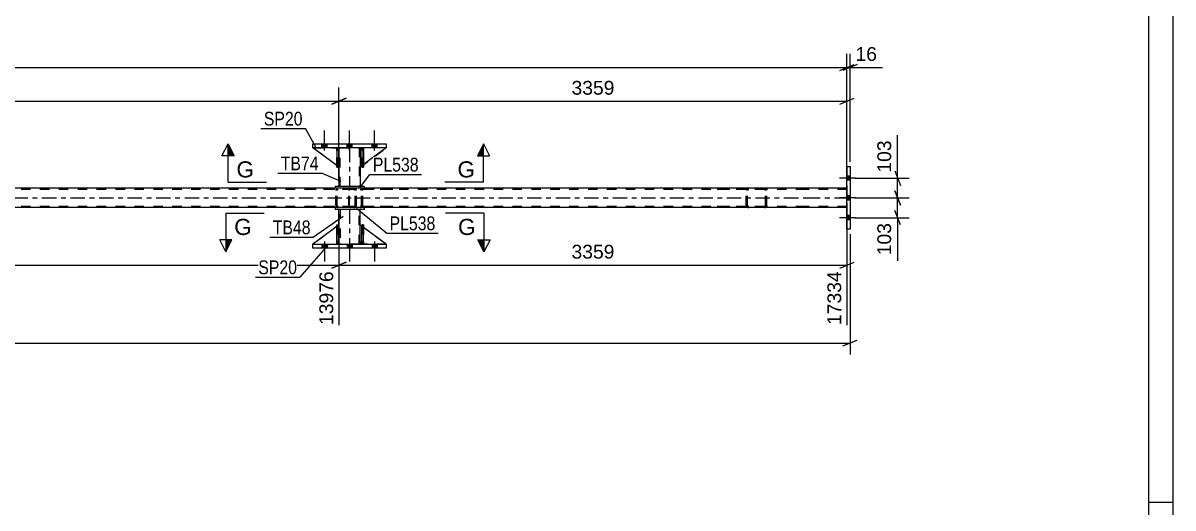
# Model space of a CAD drawing. Header units: millimetres. Extents: x -57 to 784, y -419 to 175.
# Drawn here: x 545.8 to 784.3, y -271.4 to -170.9 of the extents above; entities that cross this region are included whole.
import ezdxf

# ---------------------------------------------------------------- set-up
doc = ezdxf.new("R2010")
doc.units = ezdxf.units.MM
doc.linetypes.add('DXK_LINE_DOT2', pattern=[3.9198, 1.9599, -1.9599])
doc.linetypes.add('DXK_LINE_DOT3', pattern=[5.9187, 2.979, -0.9799, 0.9799, -0.9799])
doc.styles.add('Arial', font='ARIAL.TTF', dxfattribs={"height": 0.2})
doc.styles.add('Arial Narrow', font='ARIALN.TTF', dxfattribs={"height": 0.2})

# ---------------------------------------------------------------- blocks, each defined once
blk = doc.blocks.new('Unknown-122571493-1113')
at = {"color": 5, "linetype": 'Continuous'}
for p, q in [((784.26, -419.32), (784.26, 174.68)), ((779.26, -414.32), (779.26, 169.68)), ((784.26, -270.32), (779.26, -270.32))]:
    blk.add_line(p, q, dxfattribs=at)
blk = doc.blocks.new('Bolt-122571493-4442 - 4373')
at = {"linetype": 'Continuous'}
for points in [[(716.64, -202.65), (716.64, -203.53), (717.28, -203.53), (717.28, -202.65)], [(716.64, -202.65), (716.64, -203.53), (717.28, -203.53), (717.28, -202.65)], [(716.64, -202.65), (716.64, -203.53), (717.28, -203.53), (717.28, -202.65)], [(716.64, -206.75), (716.64, -207.63), (717.28, -207.63), (717.28, -206.75)], [(716.64, -206.75), (716.64, -207.63), (717.28, -207.63), (717.28, -206.75)], [(716.64, -210.85), (716.64, -211.73), (717.28, -211.73), (717.28, -210.85)], [(716.64, -210.85), (716.64, -211.73), (717.28, -211.73), (717.28, -210.85)], [(716.64, -210.85), (716.64, -211.73), (717.28, -211.73), (717.28, -210.85)]]:
    blk.add_hatch(color=1, dxfattribs=at).paths.add_polyline_path(points)
at = {"color": 1, "linetype": 'Continuous'}
for p, q in [((717.28, -202.65), (716.64, -202.65)), ((717.28, -202.65), (716.64, -202.65)), ((717.28, -202.65), (716.64, -202.65)), ((718.44, -203.09), (715.12, -203.09)), ((718.44, -203.09), (715.12, -203.09)), ((718.44, -203.09), (715.12, -203.09)), ((717.28, -203.53), (716.64, -203.53)), ((717.28, -203.53), (716.64, -203.53)), ((717.28, -203.53), (716.64, -203.53)), ((718.44, -207.19), (715.12, -207.19)), ((718.44, -207.19), (715.12, -207.19)), ((717.28, -206.75), (716.64, -206.75)), ((717.28, -206.75), (716.64, -206.75)), ((717.28, -207.63), (716.64, -207.63)), ((717.28, -207.63), (716.64, -207.63)), ((718.44, -211.29), (715.12, -211.29)), ((718.44, -211.29), (715.12, -211.29)), ((718.44, -211.29), (715.12, -211.29)), ((717.28, -210.85), (716.64, -210.85)), ((717.28, -210.85), (716.64, -210.85)), ((717.28, -210.85), (716.64, -210.85)), ((717.28, -211.73), (716.64, -211.73)), ((717.28, -211.73), (716.64, -211.73)), ((717.28, -211.73), (716.64, -211.73))]:
    blk.add_line(p, q, dxfattribs=at)
blk = doc.blocks.new('Bolt-122571493-4390 - 4373')
at = {"linetype": 'Continuous'}
for points in [[(607.76, -217.59), (608.8, -217.59), (608.8, -216.79), (607.76, -216.79)], [(607.76, -217.59), (608.8, -217.59), (608.8, -216.79), (607.76, -216.79)], [(607.76, -217.59), (608.8, -217.59), (608.8, -216.79), (607.76, -216.79)], [(612.96, -217.59), (614, -217.59), (614, -216.79), (612.96, -216.79)], [(612.96, -217.59), (614, -217.59), (614, -216.79), (612.96, -216.79)], [(618.16, -217.59), (619.2, -217.59), (619.2, -216.79), (618.16, -216.79)], [(618.16, -217.59), (619.2, -217.59), (619.2, -216.79), (618.16, -216.79)], [(618.16, -217.59), (619.2, -217.59), (619.2, -216.79), (618.16, -216.79)]]:
    blk.add_hatch(color=1, dxfattribs=at).paths.add_polyline_path(points)
at = {"color": 1, "linetype": 'Continuous'}
for p, q in [((607.76, -216.79), (607.76, -217.59)), ((607.76, -216.79), (607.76, -217.59)), ((607.76, -216.79), (607.76, -217.59)), ((608.28, -216.19), (608.28, -220.39)), ((608.28, -216.19), (608.28, -220.39)), ((608.28, -216.19), (608.28, -220.39)), ((608.8, -216.79), (608.8, -217.59)), ((608.8, -216.79), (608.8, -217.59)), ((608.8, -216.79), (608.8, -217.59)), ((612.96, -216.79), (612.96, -217.59)), ((612.96, -216.79), (612.96, -217.59)), ((613.48, -216.19), (613.48, -220.39)), ((613.48, -216.19), (613.48, -220.39)), ((614, -216.79), (614, -217.59)), ((614, -216.79), (614, -217.59)), ((618.16, -216.79), (618.16, -217.59)), ((618.16, -216.79), (618.16, -217.59)), ((618.16, -216.79), (618.16, -217.59)), ((618.68, -216.19), (618.68, -220.39)), ((618.68, -216.19), (618.68, -220.39)), ((618.68, -216.19), (618.68, -220.39)), ((619.2, -216.79), (619.2, -217.59)), ((619.2, -216.79), (619.2, -217.59)), ((619.2, -216.79), (619.2, -217.59))]:
    blk.add_line(p, q, dxfattribs=at)
blk = doc.blocks.new('Bolt-122571493-4419 - 4373')
at = {"linetype": 'Continuous'}
for points in [[(608.8, -195.99), (607.76, -195.99), (607.76, -196.79), (608.8, -196.79)], [(608.8, -195.99), (607.76, -195.99), (607.76, -196.79), (608.8, -196.79)], [(608.8, -195.99), (607.76, -195.99), (607.76, -196.79), (608.8, -196.79)], [(614, -195.99), (612.96, -195.99), (612.96, -196.79), (614, -196.79)], [(614, -195.99), (612.96, -195.99), (612.96, -196.79), (614, -196.79)], [(619.2, -195.99), (618.16, -195.99), (618.16, -196.79), (619.2, -196.79)], [(619.2, -195.99), (618.16, -195.99), (618.16, -196.79), (619.2, -196.79)], [(619.2, -195.99), (618.16, -195.99), (618.16, -196.79), (619.2, -196.79)]]:
    blk.add_hatch(color=1, dxfattribs=at).paths.add_polyline_path(points)
at = {"color": 1, "linetype": 'Continuous'}
for p, q in [((608.28, -197.39), (608.28, -193.19)), ((608.28, -197.39), (608.28, -193.19)), ((608.28, -197.39), (608.28, -193.19)), ((613.48, -197.39), (613.48, -193.19)), ((613.48, -197.39), (613.48, -193.19)), ((618.68, -197.39), (618.68, -193.19)), ((618.68, -197.39), (618.68, -193.19)), ((618.68, -197.39), (618.68, -193.19)), ((607.76, -196.79), (607.76, -195.99)), ((607.76, -196.79), (607.76, -195.99)), ((607.76, -196.79), (607.76, -195.99)), ((608.8, -196.79), (608.8, -195.99)), ((608.8, -196.79), (608.8, -195.99)), ((608.8, -196.79), (608.8, -195.99)), ((612.96, -196.79), (612.96, -195.99)), ((612.96, -196.79), (612.96, -195.99)), ((614, -196.79), (614, -195.99)), ((614, -196.79), (614, -195.99)), ((618.16, -196.79), (618.16, -195.99)), ((618.16, -196.79), (618.16, -195.99)), ((618.16, -196.79), (618.16, -195.99)), ((619.2, -196.79), (619.2, -195.99)), ((619.2, -196.79), (619.2, -195.99)), ((619.2, -196.79), (619.2, -195.99))]:
    blk.add_line(p, q, dxfattribs=at)
blk = doc.blocks.new('Part-122571493-4460 - 4373')
at = {"color": 2, "linetype": 'Continuous'}
for p, q in [((616.49, -204.79), (610.49, -204.79)), ((610.49, -204.79), (610.49, -205.19)), ((616.49, -204.79), (616.49, -205.19)), ((616.49, -205.19), (610.49, -205.19))]:
    blk.add_line(p, q, dxfattribs=at)
blk = doc.blocks.new('Part-122571493-4465 - 4373')
at = {"color": 7, "linetype": 'DXK_LINE_DOT2'}
for p, q in [((708.02, -205.43), (52.32, -205.43)), ((616.49, -205.19), (610.49, -205.19)), ((716.64, -205.43), (708.12, -205.43)), ((716.64, -205.19), (716.64, -209.19)), ((708.02, -208.95), (52.32, -208.95)), ((616.49, -209.19), (610.49, -209.19)), ((716.64, -208.95), (708.12, -208.95))]:
    blk.add_line(p, q, dxfattribs=at)
at = {"color": 7, "linetype": 'DXK_LINE_DOT3'}
for p, q in [((52.52, -207.19), (708.02, -207.19)), ((708.12, -207.19), (716.64, -207.19))]:
    blk.add_line(p, q, dxfattribs=at)
at = {"color": 2, "linetype": 'Continuous'}
for p, q in [((610.49, -205.19), (446.22, -205.19)), ((708.02, -205.19), (616.49, -205.19)), ((716.64, -205.19), (708.12, -205.19)), ((610.49, -209.19), (446.22, -209.19)), ((708.02, -209.19), (616.49, -209.19)), ((716.64, -209.19), (708.12, -209.19))]:
    blk.add_line(p, q, dxfattribs=at)
blk = doc.blocks.new('Part-122571493-4472 - 4373')
at = {"color": 2, "linetype": 'Continuous'}
for p, q in [((610.84, -200.46), (605.89, -196.79)), ((610.84, -196.94), (610.68, -196.79)), ((611.28, -197.39), (611.16, -197.26)), ((611.28, -197.39), (611.28, -197.39)), ((611.28, -200.79), (611.28, -197.39)), ((611.16, -200.69), (611.28, -200.79)), ((611.28, -200.79), (611.28, -200.79))]:
    blk.add_line(p, q, dxfattribs=at)
at = {"color": 7, "linetype": 'DXK_LINE_DOT2'}
for p, q in [((610.68, -196.79), (605.89, -196.79)), ((605.89, -196.79), (605.89, -196.79)), ((610.68, -196.79), (611.28, -197.39)), ((611.16, -197.26), (610.84, -196.94)), ((611.28, -197.39), (611.28, -200.79)), ((611.16, -200.69), (610.84, -200.46))]:
    blk.add_line(p, q, dxfattribs=at)
blk = doc.blocks.new('Part-122571493-4473 - 4373')
at = {"color": 7, "linetype": 'DXK_LINE_DOT2'}
for p, q in [((610.84, -197.39), (610.84, -196.79)), ((610.84, -196.79), (610.84, -196.79)), ((610.84, -196.79), (610.84, -200.79)), ((610.84, -196.79), (611.16, -196.79)), ((610.84, -200.79), (610.84, -197.39)), ((610.84, -197.39), (611.16, -197.39)), ((611.16, -196.79), (611.16, -197.39)), ((611.16, -200.79), (611.16, -196.79)), ((611.16, -197.39), (611.16, -200.79)), ((610.84, -200.79), (611.16, -200.79))]:
    blk.add_line(p, q, dxfattribs=at)
blk = doc.blocks.new('Part-122571493-4474 - 4373')
at = {"color": 7, "linetype": 'DXK_LINE_DOT2'}
for p, q in [((616.04, -197.39), (616.04, -196.79)), ((616.04, -196.79), (616.04, -196.79)), ((616.04, -196.79), (616.04, -200.79)), ((616.04, -196.79), (616.36, -196.79)), ((616.04, -200.79), (616.04, -197.39)), ((616.04, -197.39), (616.36, -197.39)), ((616.36, -196.79), (616.36, -197.39)), ((616.36, -200.79), (616.36, -196.79)), ((616.36, -197.39), (616.36, -200.79)), ((616.04, -200.79), (616.36, -200.79))]:
    blk.add_line(p, q, dxfattribs=at)
blk = doc.blocks.new('Part-122571493-4475 - 4373')
at = {"color": 2, "linetype": 'Continuous'}
for p, q in [((611.16, -196.79), (610.84, -196.79)), ((610.84, -196.79), (610.84, -200.79)), ((611.16, -196.79), (611.16, -196.79)), ((611.16, -196.79), (611.16, -200.79)), ((611.16, -200.79), (610.84, -200.79))]:
    blk.add_line(p, q, dxfattribs=at)
at = {"color": 7, "linetype": 'DXK_LINE_DOT2'}
for p, q in [((610.84, -196.79), (610.84, -197.39)), ((610.84, -196.79), (610.84, -196.79)), ((611.16, -197.39), (610.84, -197.39)), ((610.84, -197.39), (610.84, -200.79)), ((611.16, -197.39), (611.16, -196.79)), ((611.16, -196.79), (611.16, -196.79)), ((611.16, -200.79), (611.16, -197.39))]:
    blk.add_line(p, q, dxfattribs=at)
blk = doc.blocks.new('Part-122571493-4476 - 4373')
at = {"color": 2, "linetype": 'Continuous'}
for p, q in [((616.36, -196.79), (616.04, -196.79)), ((616.04, -196.79), (616.04, -200.79)), ((616.36, -196.79), (616.36, -196.79)), ((616.36, -196.79), (616.36, -200.79)), ((616.36, -200.79), (616.04, -200.79))]:
    blk.add_line(p, q, dxfattribs=at)
at = {"color": 7, "linetype": 'DXK_LINE_DOT2'}
for p, q in [((616.04, -196.79), (616.04, -197.39)), ((616.04, -196.79), (616.04, -196.79)), ((616.36, -197.39), (616.04, -197.39)), ((616.04, -197.39), (616.04, -200.79)), ((616.36, -197.39), (616.36, -196.79)), ((616.36, -196.79), (616.36, -196.79)), ((616.36, -200.79), (616.36, -197.39))]:
    blk.add_line(p, q, dxfattribs=at)
blk = doc.blocks.new('Part-122571493-4491 - 4373')
at = {"color": 2, "linetype": 'Continuous'}
for p, q in [((611.28, -196.79), (611.28, -197.39)), ((615.68, -196.79), (615.68, -197.39)), ((611.28, -200.79), (611.28, -204.79)), ((615.68, -200.79), (615.68, -204.79))]:
    blk.add_line(p, q, dxfattribs=at)
at = {"color": 7, "linetype": 'DXK_LINE_DOT2'}
for p, q in [((611.28, -196.79), (615.68, -196.79)), ((611.28, -197.39), (611.28, -200.79)), ((611.52, -204.79), (611.52, -196.79)), ((615.44, -196.79), (615.44, -204.79)), ((615.68, -197.39), (615.68, -200.79)), ((615.68, -204.79), (611.28, -204.79))]:
    blk.add_line(p, q, dxfattribs=at)
at = {"color": 7, "linetype": 'DXK_LINE_DOT3'}
blk.add_line((613.48, -196.79), (613.48, -204.79), dxfattribs=at)
blk = doc.blocks.new('Part-122571493-4581 - 4373')
at = {"color": 7, "linetype": 'DXK_LINE_DOT2'}
for p, q in [((613.36, -205.48), (613.34, -205.67)), ((613.34, -208.71), (613.34, -205.67)), ((613.42, -205.33), (613.36, -205.48)), ((613.51, -205.23), (613.42, -205.33)), ((613.47, -205.67), (613.48, -205.58)), ((613.47, -208.71), (613.47, -205.67)), ((613.48, -205.58), (613.51, -205.5)), ((613.61, -205.19), (613.51, -205.23)), ((613.51, -205.5), (613.56, -205.45)), ((613.56, -205.45), (613.61, -205.43)), ((622.47, -205.19), (613.61, -205.19)), ((622.47, -205.43), (613.61, -205.43)), ((614.89, -205.43), (614.89, -205.19)), ((615.89, -205.23), (615.7, -205.19)), ((615.7, -205.43), (615.8, -205.45)), ((615.8, -205.45), (615.88, -205.5)), ((615.88, -205.5), (615.93, -205.58)), ((615.93, -205.58), (615.95, -205.67)), ((615.95, -208.71), (615.95, -205.67)), ((616.17, -205.5), (616.16, -205.48)), ((616.2, -205.67), (616.17, -205.5)), ((616.2, -208.71), (616.2, -205.67)), ((613.34, -208.71), (613.36, -208.89)), ((613.36, -208.89), (613.42, -209.05)), ((613.42, -209.05), (613.51, -209.15)), ((613.48, -208.8), (613.47, -208.71)), ((613.51, -208.88), (613.48, -208.8)), ((613.56, -208.93), (613.51, -208.88)), ((613.51, -209.15), (613.61, -209.19)), ((613.61, -208.95), (613.56, -208.93)), ((622.47, -208.95), (613.61, -208.95)), ((622.47, -209.19), (613.61, -209.19)), ((614.89, -209.19), (614.89, -208.95)), ((615.8, -208.93), (615.7, -208.95)), ((615.7, -209.19), (615.89, -209.15)), ((615.88, -208.88), (615.8, -208.93)), ((615.93, -208.8), (615.88, -208.88)), ((615.95, -208.71), (615.93, -208.8)), ((616.16, -208.89), (616.2, -208.71))]:
    blk.add_line(p, q, dxfattribs=at)
for centre, start, end in [((615.71, -205.68), 23.8494, 68.8059), ((615.71, -208.69), 291.1941, 336.1506)]:
    blk.add_arc(centre, 0.492, start, end, dxfattribs=at)
blk = doc.blocks.new('Part-122571493-4659 - 4373')
at = {"color": 2, "linetype": 'Continuous'}
for p, q in [((605.88, -217.59), (605.88, -216.79)), ((605.88, -216.79), (621.08, -216.79)), ((621.08, -216.79), (621.08, -217.59)), ((621.08, -217.59), (605.88, -217.59))]:
    blk.add_line(p, q, dxfattribs=at)
blk = doc.blocks.new('Part-122571493-4576 - 4373')
at = {"color": 7, "linetype": 'DXK_LINE_DOT2'}
for p, q in [((614.37, -205.19), (603.24, -205.19)), ((614.37, -205.43), (603.24, -205.43)), ((610.66, -205.5), (610.63, -205.67)), ((610.63, -208.71), (610.63, -205.67)), ((610.67, -205.48), (610.66, -205.5)), ((610.88, -205.67), (610.9, -205.58)), ((610.88, -208.71), (610.88, -205.67)), ((610.9, -205.58), (610.96, -205.5)), ((611.14, -205.19), (610.94, -205.23)), ((610.96, -205.5), (611.04, -205.45)), ((611.04, -205.45), (611.14, -205.43)), ((614.57, -205.23), (614.37, -205.19)), ((614.37, -205.43), (614.47, -205.45)), ((614.47, -205.45), (614.55, -205.5)), ((614.55, -205.5), (614.61, -205.58)), ((614.61, -205.58), (614.63, -205.67)), ((614.63, -208.71), (614.63, -205.67)), ((614.85, -205.5), (614.85, -205.48)), ((614.89, -205.67), (614.85, -205.5)), ((614.89, -208.71), (614.89, -205.67)), ((614.37, -208.95), (603.24, -208.95)), ((614.37, -209.19), (603.24, -209.19)), ((610.63, -208.71), (610.67, -208.89)), ((610.9, -208.8), (610.88, -208.71)), ((610.96, -208.88), (610.9, -208.8)), ((610.94, -209.15), (611.14, -209.19)), ((611.04, -208.93), (610.96, -208.88)), ((611.14, -208.95), (611.04, -208.93)), ((614.47, -208.93), (614.37, -208.95)), ((614.37, -209.19), (614.57, -209.15)), ((614.55, -208.88), (614.47, -208.93)), ((614.61, -208.8), (614.55, -208.88)), ((614.63, -208.71), (614.61, -208.8)), ((614.85, -208.89), (614.89, -208.71))]:
    blk.add_line(p, q, dxfattribs=at)
for centre, start, end in [((611.12, -205.69), 110.7583, 155.68), ((614.39, -205.69), 24.32, 69.2417), ((611.12, -208.69), 204.32, 249.2417), ((614.39, -208.69), 290.7583, 335.68)]:
    blk.add_arc(centre, 0.496, start, end, dxfattribs=at)
blk = doc.blocks.new('Part-122571493-4584 - 4373')
at = {"color": 2, "linetype": 'Continuous'}
for p, q in [((716.64, -213.69), (716.64, -200.69)), ((716.64, -200.69), (717.28, -200.69)), ((717.28, -200.69), (717.28, -213.69)), ((717.28, -213.69), (716.64, -213.69))]:
    blk.add_line(p, q, dxfattribs=at)
at = {"color": 7, "linetype": 'DXK_LINE_DOT2'}
for p, q in [((716.64, -200.69), (716.64, -213.69)), ((717.28, -200.69), (717.28, -213.69))]:
    blk.add_line(p, q, dxfattribs=at)
blk = doc.blocks.new('Part-122571493-4586 - 4373')
at = {"color": 7, "linetype": 'DXK_LINE_DOT2'}
for p, q in [((699.51, -205.19), (688.37, -205.19)), ((699.51, -205.43), (688.37, -205.43)), ((695.8, -205.5), (695.76, -205.67)), ((695.76, -208.71), (695.76, -205.67)), ((695.8, -205.48), (695.8, -205.5)), ((696.02, -205.67), (696.04, -205.58)), ((696.02, -208.71), (696.02, -205.67)), ((696.04, -205.58), (696.09, -205.5)), ((696.27, -205.19), (696.08, -205.23)), ((696.09, -205.5), (696.18, -205.45)), ((696.18, -205.45), (696.27, -205.43)), ((699.7, -205.23), (699.51, -205.19)), ((699.51, -205.43), (699.61, -205.45)), ((699.61, -205.45), (699.69, -205.5)), ((699.69, -205.5), (699.74, -205.58)), ((699.74, -205.58), (699.76, -205.67)), ((699.76, -208.71), (699.76, -205.67)), ((699.98, -205.5), (699.98, -205.48)), ((700.02, -205.67), (699.98, -205.5)), ((700.02, -208.71), (700.02, -205.67)), ((699.51, -208.95), (688.37, -208.95)), ((699.51, -209.19), (688.37, -209.19)), ((695.76, -208.71), (695.8, -208.89)), ((696.04, -208.8), (696.02, -208.71)), ((696.09, -208.88), (696.04, -208.8)), ((696.08, -209.15), (696.27, -209.19)), ((696.18, -208.93), (696.09, -208.88)), ((696.27, -208.95), (696.18, -208.93)), ((699.61, -208.93), (699.51, -208.95)), ((699.51, -209.19), (699.7, -209.15)), ((699.69, -208.88), (699.61, -208.93)), ((699.74, -208.8), (699.69, -208.88)), ((699.76, -208.71), (699.74, -208.8)), ((699.98, -208.89), (700.02, -208.71))]:
    blk.add_line(p, q, dxfattribs=at)
for centre, start, end in [((696.25, -205.69), 110.7583, 155.68), ((699.53, -205.69), 24.32, 69.2417), ((696.25, -208.69), 204.32, 249.2417), ((699.53, -208.69), 290.7583, 335.68)]:
    blk.add_arc(centre, 0.496, start, end, dxfattribs=at)
blk = doc.blocks.new('Part-122571493-4622 - 4373')
at = {"color": 2, "linetype": 'Continuous'}
for p, q in [((616.49, -209.19), (610.49, -209.19)), ((610.49, -209.19), (610.49, -209.59)), ((616.49, -209.59), (610.49, -209.59)), ((616.49, -209.19), (616.49, -209.59))]:
    blk.add_line(p, q, dxfattribs=at)
blk = doc.blocks.new('Part-122571493-4627 - 4373')
at = {"color": 2, "linetype": 'Continuous'}
for p, q in [((611.28, -212.79), (611.28, -209.59)), ((615.68, -212.79), (615.68, -209.59)), ((611.28, -216.79), (611.28, -216.19)), ((615.68, -216.19), (615.68, -216.79))]:
    blk.add_line(p, q, dxfattribs=at)
at = {"color": 7, "linetype": 'DXK_LINE_DOT2'}
for p, q in [((615.68, -209.59), (611.28, -209.59)), ((611.52, -209.59), (611.52, -216.79)), ((615.44, -216.79), (615.44, -209.59)), ((611.28, -216.19), (611.28, -212.79)), ((615.68, -216.19), (615.68, -212.79)), ((615.68, -216.79), (611.28, -216.79))]:
    blk.add_line(p, q, dxfattribs=at)
at = {"color": 7, "linetype": 'DXK_LINE_DOT3'}
blk.add_line((613.48, -209.59), (613.48, -216.79), dxfattribs=at)
blk = doc.blocks.new('Part-122571493-4628 - 4373')
at = {"color": 2, "linetype": 'Continuous'}
for p, q in [((616.04, -216.79), (616.04, -212.79)), ((616.04, -212.79), (616.36, -212.79)), ((616.36, -216.79), (616.36, -212.79)), ((616.04, -216.79), (616.04, -216.79)), ((616.36, -216.79), (616.04, -216.79))]:
    blk.add_line(p, q, dxfattribs=at)
at = {"color": 7, "linetype": 'DXK_LINE_DOT2'}
for p, q in [((616.04, -212.79), (616.04, -216.19)), ((616.36, -216.19), (616.36, -212.79)), ((616.04, -216.19), (616.04, -216.79)), ((616.04, -216.19), (616.36, -216.19)), ((616.04, -216.79), (616.04, -216.79)), ((616.04, -216.79), (616.04, -216.79)), ((616.36, -216.79), (616.36, -216.19)), ((616.36, -216.79), (616.36, -216.79))]:
    blk.add_line(p, q, dxfattribs=at)
blk = doc.blocks.new('Part-122571493-4629 - 4373')
at = {"color": 2, "linetype": 'Continuous'}
for p, q in [((610.84, -216.79), (610.84, -212.79)), ((610.84, -212.79), (611.16, -212.79)), ((611.16, -216.79), (611.16, -212.79)), ((610.84, -216.79), (610.84, -216.79)), ((611.16, -216.79), (610.84, -216.79))]:
    blk.add_line(p, q, dxfattribs=at)
at = {"color": 7, "linetype": 'DXK_LINE_DOT2'}
for p, q in [((610.84, -212.79), (610.84, -216.19)), ((611.16, -216.19), (611.16, -212.79)), ((610.84, -216.19), (610.84, -216.79)), ((610.84, -216.19), (611.16, -216.19)), ((610.84, -216.79), (610.84, -216.79)), ((610.84, -216.79), (610.84, -216.79)), ((611.16, -216.79), (611.16, -216.19)), ((611.16, -216.79), (611.16, -216.79))]:
    blk.add_line(p, q, dxfattribs=at)
blk = doc.blocks.new('Part-122571493-4646 - 4373')
at = {"color": 7, "linetype": 'DXK_LINE_DOT2'}
for p, q in [((616.36, -212.79), (616.04, -212.79)), ((616.04, -216.19), (616.04, -212.79)), ((616.04, -212.79), (616.04, -216.79)), ((616.36, -212.79), (616.36, -216.19)), ((616.36, -216.79), (616.36, -212.79)), ((616.36, -216.19), (616.04, -216.19)), ((616.04, -216.79), (616.04, -216.19)), ((616.36, -216.79), (616.04, -216.79)), ((616.36, -216.19), (616.36, -216.79)), ((616.36, -216.79), (616.36, -216.79))]:
    blk.add_line(p, q, dxfattribs=at)
blk = doc.blocks.new('Part-122571493-4647 - 4373')
at = {"color": 7, "linetype": 'DXK_LINE_DOT2'}
for p, q in [((610.84, -212.79), (611.16, -212.79)), ((610.84, -216.19), (610.84, -212.79)), ((610.84, -212.79), (610.84, -216.79)), ((611.16, -212.79), (611.16, -216.19)), ((611.16, -216.79), (611.16, -212.88)), ((611.16, -216.19), (610.84, -216.19)), ((610.84, -216.79), (610.84, -216.19)), ((611.16, -216.79), (610.84, -216.79)), ((611.16, -216.19), (611.16, -216.79)), ((611.16, -216.79), (611.16, -216.79))]:
    blk.add_line(p, q, dxfattribs=at)
blk = doc.blocks.new('Part-122571493-4648 - 4373')
at = {"color": 2, "linetype": 'Continuous'}
for p, q in [((610.84, -213.12), (605.89, -216.79)), ((611.28, -212.79), (611.16, -212.88)), ((611.28, -216.19), (611.28, -212.79)), ((610.84, -216.63), (610.68, -216.79)), ((611.28, -216.19), (611.16, -216.31)), ((611.28, -216.19), (611.28, -216.19))]:
    blk.add_line(p, q, dxfattribs=at)
at = {"color": 7, "linetype": 'DXK_LINE_DOT2'}
for p, q in [((611.16, -212.88), (610.84, -213.12)), ((611.28, -216.19), (611.28, -212.79)), ((605.89, -216.79), (605.89, -216.79)), ((605.89, -216.79), (610.68, -216.79)), ((611.28, -216.19), (610.68, -216.79)), ((611.16, -216.31), (610.84, -216.63))]:
    blk.add_line(p, q, dxfattribs=at)
blk = doc.blocks.new('Part-122571493-4649 - 4373')
at = {"color": 7, "linetype": 'DXK_LINE_DOT2'}
for p, q in [((611.28, -212.79), (605.89, -216.79)), ((611.28, -216.19), (611.28, -212.79)), ((611.28, -212.79), (611.28, -216.19)), ((605.89, -216.79), (610.68, -216.79)), ((610.68, -216.79), (611.28, -216.19)), ((611.28, -216.19), (610.68, -216.79)), ((611.28, -216.19), (611.28, -216.19))]:
    blk.add_line(p, q, dxfattribs=at)
blk = doc.blocks.new('Part-122571493-4650 - 4373')
at = {"color": 2, "linetype": 'Continuous'}
for p, q in [((615.69, -216.19), (615.69, -212.79)), ((615.69, -212.79), (616.04, -213.05)), ((621.09, -216.79), (616.36, -213.29)), ((616.04, -216.54), (615.69, -216.19))]:
    blk.add_line(p, q, dxfattribs=at)
at = {"color": 7, "linetype": 'DXK_LINE_DOT2'}
for p, q in [((616.36, -213.29), (616.04, -213.05)), ((616.04, -216.54), (616.29, -216.79)), ((616.29, -216.79), (621.09, -216.79))]:
    blk.add_line(p, q, dxfattribs=at)
blk = doc.blocks.new('Part-122571493-4651 - 4373')
at = {"color": 7, "linetype": 'DXK_LINE_DOT2'}
for p, q in [((615.69, -216.19), (615.69, -212.79)), ((615.69, -212.79), (621.09, -216.79)), ((616.29, -216.79), (615.69, -216.19)), ((621.09, -216.79), (616.29, -216.79))]:
    blk.add_line(p, q, dxfattribs=at)
blk = doc.blocks.new('Part-122571493-4652 - 4373')
at = {"color": 7, "linetype": 'DXK_LINE_DOT2'}
for p, q in [((611.28, -200.79), (605.89, -196.79)), ((605.89, -196.79), (610.68, -196.79)), ((610.68, -196.79), (611.28, -197.39)), ((611.28, -197.39), (610.68, -196.79)), ((611.28, -197.39), (611.28, -200.79)), ((611.28, -197.39), (611.28, -197.39)), ((611.28, -197.39), (611.28, -200.79))]:
    blk.add_line(p, q, dxfattribs=at)
blk = doc.blocks.new('Part-122571493-4653 - 4373')
at = {"color": 2, "linetype": 'Continuous'}
for p, q in [((616.04, -197.04), (615.69, -197.39)), ((615.69, -197.39), (615.69, -200.79)), ((621.08, -196.79), (616.36, -200.29)), ((615.69, -200.79), (616.04, -200.53))]:
    blk.add_line(p, q, dxfattribs=at)
at = {"color": 7, "linetype": 'DXK_LINE_DOT2'}
for p, q in [((616.29, -196.79), (616.04, -197.04)), ((621.09, -196.79), (616.29, -196.79)), ((621.08, -196.79), (621.09, -196.79)), ((621.09, -196.79), (621.08, -196.79)), ((616.36, -200.29), (616.04, -200.53))]:
    blk.add_line(p, q, dxfattribs=at)
blk = doc.blocks.new('Part-122571493-4654 - 4373')
at = {"color": 7, "linetype": 'DXK_LINE_DOT2'}
for p, q in [((616.29, -196.79), (615.69, -197.39)), ((615.69, -200.79), (621.09, -196.79)), ((615.69, -197.39), (615.69, -200.79)), ((621.09, -196.79), (616.29, -196.79))]:
    blk.add_line(p, q, dxfattribs=at)
blk = doc.blocks.new('Part-122571493-4664 - 4373')
at = {"color": 2, "linetype": 'Continuous'}
for p, q in [((605.88, -196.79), (605.88, -195.99)), ((605.88, -195.99), (621.08, -195.99)), ((621.08, -196.79), (605.88, -196.79)), ((621.08, -195.99), (621.08, -196.79))]:
    blk.add_line(p, q, dxfattribs=at)
blk = doc.blocks.new('StraightDimension-122571493-4703 - 4373')
at = {"color": 7, "linetype": 'Continuous'}
for p, q in [((441.02, -210.59), (441.02, -231.31)), ((611.28, -210.59), (611.28, -233.53)), ((442.52, -220.52), (439.52, -221.72)), ((441.02, -221.12), (611.28, -221.12)), ((609.78, -221.72), (612.78, -220.52))]:
    blk.add_line(p, q, dxfattribs=at)
at = {"color": 0}
blk.add_wipeout([(531.2, -220.37), (531.2, -216.17), (521.1, -216.17), (521.1, -220.37)], dxfattribs=at)
at = {"color": 0, "linetype": 'Continuous'}
blk.add_wipeout([(610.68, -221.82), (606.48, -221.82), (606.48, -234.13), (610.68, -234.13)], dxfattribs=at)
at = {"color": 3, "style": 'Arial'}
blk.add_text('4257', height=2.865, dxfattribs=at).set_placement((521.7, -219.77))
at = {"color": 3, "linetype": 'Continuous', "style": 'Arial'}
blk.add_text('13976', height=2.865, rotation=90.0002, dxfattribs=at).set_placement((610.08, -233.53))
blk = doc.blocks.new('StraightDimension-122571493-4727 - 4373')
at = {"color": 7, "linetype": 'Continuous'}
for p, q in [((611.28, -203.79), (611.28, -184.3)), ((716.64, -204.19), (716.64, -184.3)), ((612.78, -186.55), (609.78, -187.75)), ((611.28, -187.15), (716.64, -187.15)), ((715.14, -187.75), (718.14, -186.55))]:
    blk.add_line(p, q, dxfattribs=at)
at = {"color": 0}
blk.add_wipeout([(669.01, -186.4), (669.01, -182.2), (658.91, -182.2), (658.91, -186.4)], dxfattribs=at)
at = {"color": 3, "style": 'Arial'}
blk.add_text('3359', height=2.865, dxfattribs=at).set_placement((659.51, -185.8))
blk = doc.blocks.new('StraightDimension-122571493-4713 - 4373')
at = {"color": 7, "linetype": 'Continuous'}
for p, q in [((716.64, -208.19), (716.64, -233.53)), ((611.28, -210.59), (611.28, -233.53)), ((612.78, -220.52), (609.78, -221.72)), ((611.28, -221.12), (716.64, -221.12)), ((715.14, -221.72), (718.14, -220.52))]:
    blk.add_line(p, q, dxfattribs=at)
at = {"color": 0}
blk.add_wipeout([(669.01, -220.37), (669.01, -216.17), (658.91, -216.17), (658.91, -220.37)], dxfattribs=at)
at = {"color": 0, "linetype": 'Continuous'}
blk.add_wipeout([(716.04, -221.82), (711.84, -221.82), (711.84, -234.13), (716.04, -234.13)], dxfattribs=at)
at = {"color": 3, "style": 'Arial'}
blk.add_text('3359', height=2.865, dxfattribs=at).set_placement((659.51, -219.77))
at = {"color": 3, "linetype": 'Continuous', "style": 'Arial'}
blk.add_text('17334', height=2.865, rotation=90.0002, dxfattribs=at).set_placement((715.44, -233.53))
blk = doc.blocks.new('StraightDimension-122571493-4737 - 4373')
at = {"color": 7, "linetype": 'Continuous'}
for p, q in [((441.02, -203.79), (441.02, -184.3)), ((611.28, -203.79), (611.28, -184.3)), ((442.52, -186.55), (439.52, -187.75)), ((441.02, -187.15), (611.28, -187.15)), ((609.78, -187.75), (612.78, -186.55))]:
    blk.add_line(p, q, dxfattribs=at)
at = {"color": 0}
blk.add_wipeout([(531.2, -186.4), (531.2, -182.2), (521.1, -182.2), (521.1, -186.4)], dxfattribs=at)
at = {"color": 3, "style": 'Arial'}
blk.add_text('4257', height=2.865, dxfattribs=at).set_placement((521.7, -185.8))
blk = doc.blocks.new('StraightDimension-122571493-4768 - 4373')
at = {"color": 7, "linetype": 'Continuous'}
for p, q in [((718.28, -207.19), (729.55, -207.19)), ((726.55, -205.69), (727.75, -208.69)), ((727.15, -211.29), (727.15, -207.19)), ((727.75, -212.79), (726.55, -209.79)), ((718.28, -211.29), (729.55, -211.29))]:
    blk.add_line(p, q, dxfattribs=at)
at = {"color": 0}
blk.add_wipeout([(726.4, -211.81), (722.2, -211.81), (722.2, -219.68), (726.4, -219.68)], dxfattribs=at)
at = {"color": 7, "linetype": 'Continuous'}
blk.add_line((727.15, -211.29), (727.15, -220.21), dxfattribs=at)
blk.add_line((727.15, -211.29), (727.15, -220.21), dxfattribs=at)
at = {"color": 3, "style": 'Arial'}
blk.add_text('103', height=2.865, rotation=90.0002, dxfattribs=at).set_placement((725.8, -219.08))
blk = doc.blocks.new('StraightDimension-122571493-4776 - 4373')
at = {"color": 7, "linetype": 'Continuous'}
for p, q in [((726.55, -201.59), (727.75, -204.59)), ((718.28, -203.09), (729.55, -203.09)), ((727.15, -207.19), (727.15, -203.09)), ((718.28, -207.19), (729.55, -207.19)), ((727.75, -208.69), (726.55, -205.69))]:
    blk.add_line(p, q, dxfattribs=at)
at = {"color": 0}
blk.add_wipeout([(726.4, -194.69), (722.2, -194.69), (722.2, -202.56), (726.4, -202.56)], dxfattribs=at)
at = {"color": 7, "linetype": 'Continuous'}
blk.add_line((727.15, -203.09), (727.15, -194.17), dxfattribs=at)
blk.add_line((727.15, -203.09), (727.15, -194.17), dxfattribs=at)
at = {"color": 3, "style": 'Arial'}
blk.add_text('103', height=2.865, rotation=90.0002, dxfattribs=at).set_placement((725.8, -201.96))
blk = doc.blocks.new('StraightDimension-122571493-4789 - 4373')
at = {"color": 7, "linetype": 'Continuous'}
for p, q in [((716.64, -199.69), (716.64, -177.3)), ((51.67, -180.15), (716.64, -180.15)), ((715.14, -180.75), (718.14, -179.55))]:
    blk.add_line(p, q, dxfattribs=at)
blk = doc.blocks.new('StraightDimension-122571493-4795 - 4373')
at = {"color": 7, "linetype": 'Continuous'}
for p, q in [((716.64, -199.69), (716.64, -177.3)), ((717.28, -199.69), (717.28, -177.3)), ((715.14, -180.75), (718.14, -179.55)), ((718.78, -179.55), (715.78, -180.75)), ((716.64, -180.15), (717.28, -180.15))]:
    blk.add_line(p, q, dxfattribs=at)
at = {"color": 0}
blk.add_wipeout([(723.45, -179.4), (723.45, -175.2), (717.8, -175.2), (717.8, -179.4)], dxfattribs=at)
at = {"color": 7, "linetype": 'Continuous'}
blk.add_line((717.28, -180.15), (723.98, -180.15), dxfattribs=at)
blk.add_line((717.28, -180.15), (723.98, -180.15), dxfattribs=at)
at = {"color": 3, "style": 'Arial'}
blk.add_text('16', height=2.865, dxfattribs=at).set_placement((718.4, -178.8))
blk = doc.blocks.new('StraightDimension-122571493-4813 - 4373')
at = {"color": 7, "linetype": 'Continuous'}
for p, q in [((717.28, -214.69), (717.28, -239.67)), ((51.04, -237.27), (717.28, -237.27)), ((715.78, -237.87), (718.78, -236.67))]:
    blk.add_line(p, q, dxfattribs=at)
blk = doc.blocks.new('Mark-122571493-4655 - 4373')
at = {"color": 0}
blk.add_wipeout([(602.59, -223.01), (602.59, -220.01), (594.55, -220.01), (594.55, -223.01)], dxfattribs=at)
blk.add_wipeout([(602.59, -223.01), (602.59, -220.01), (594.55, -220.01), (594.55, -223.01)], dxfattribs=at)
at = {"color": 30, "linetype": 'Continuous'}
for p in [(608.94, -216.96), (593.95, -223.61)]:
    blk.add_line(p, (603.19, -223.61), dxfattribs=at)
at = {"color": 3, "style": 'Arial Narrow'}
blk.add_text('SP20', height=2.863, dxfattribs=at).set_placement((594.55, -223.01))
blk = doc.blocks.new('Mark-122571493-4456 - 4373')
at = {"color": 0}
blk.add_wipeout([(627.82, -201.72), (627.82, -198.72), (618.31, -198.72), (618.31, -201.72)], dxfattribs=at)
blk.add_wipeout([(627.82, -201.72), (627.82, -198.72), (618.31, -198.72), (618.31, -201.72)], dxfattribs=at)
at = {"color": 30, "linetype": 'Continuous'}
for p, q in [((615.51, -205.15), (617.71, -202.32)), ((617.71, -202.32), (628.42, -202.32))]:
    blk.add_line(p, q, dxfattribs=at)
at = {"color": 3, "style": 'Arial Narrow'}
blk.add_text('PL538', height=2.863, dxfattribs=at).set_placement((618.31, -201.72))
blk = doc.blocks.new('Mark-122571493-4487 - 4373')
at = {"color": 0}
blk.add_wipeout([(607.06, -201.47), (607.06, -198.47), (599.21, -198.47), (599.21, -201.47)], dxfattribs=at)
blk.add_wipeout([(607.06, -201.47), (607.06, -198.47), (599.21, -198.47), (599.21, -201.47)], dxfattribs=at)
at = {"color": 30, "linetype": 'Continuous'}
for p in [(598.61, -202.07), (611.74, -203.78)]:
    blk.add_line(p, (607.66, -202.07), dxfattribs=at)
at = {"color": 3, "style": 'Arial Narrow'}
blk.add_text('TB74', height=2.863, dxfattribs=at).set_placement((599.21, -201.47))
blk = doc.blocks.new('Mark-122571493-4618 - 4373')
at = {"color": 0}
blk.add_wipeout([(631.28, -213.89), (631.28, -210.89), (621.78, -210.89), (621.78, -213.89)], dxfattribs=at)
blk.add_wipeout([(631.28, -213.89), (631.28, -210.89), (621.78, -210.89), (621.78, -213.89)], dxfattribs=at)
at = {"color": 30, "linetype": 'Continuous'}
for p, q in [((614.91, -209.28), (621.18, -214.49)), ((621.18, -214.49), (631.88, -214.49))]:
    blk.add_line(p, q, dxfattribs=at)
at = {"color": 3, "style": 'Arial Narrow'}
blk.add_text('PL538', height=2.863, dxfattribs=at).set_placement((621.78, -213.89))
blk = doc.blocks.new('Mark-122571493-4623 - 4373')
at = {"color": 0}
blk.add_wipeout([(605.41, -214.73), (605.41, -211.73), (597.55, -211.73), (597.55, -214.73)], dxfattribs=at)
blk.add_wipeout([(605.41, -214.73), (605.41, -211.73), (597.55, -211.73), (597.55, -214.73)], dxfattribs=at)
at = {"color": 30, "linetype": 'Continuous'}
for p in [(612.18, -211.04), (596.95, -215.33)]:
    blk.add_line(p, (606.01, -215.33), dxfattribs=at)
at = {"color": 3, "style": 'Arial Narrow'}
blk.add_text('TB48', height=2.863, dxfattribs=at).set_placement((597.55, -214.73))
blk = doc.blocks.new('Mark-122571493-4660 - 4373')
at = {"color": 0}
blk.add_wipeout([(603.74, -192.2), (603.74, -189.2), (595.7, -189.2), (595.7, -192.2)], dxfattribs=at)
blk.add_wipeout([(603.74, -192.2), (603.74, -189.2), (595.7, -189.2), (595.7, -192.2)], dxfattribs=at)
at = {"color": 30, "linetype": 'Continuous'}
for p in [(595.1, -192.8), (606.45, -196.68)]:
    blk.add_line(p, (604.34, -192.8), dxfattribs=at)
at = {"color": 3, "style": 'Arial Narrow'}
blk.add_text('SP20', height=2.863, dxfattribs=at).set_placement((595.7, -192.2))
blk = doc.blocks.new('SectionMark-122571493-4878 - 4373')
at = {"color": 6, "linetype": 'Continuous'}
for p, q in [((587.8, -210.37), (587.8, -218.37)), ((641.36, -210.37), (641.36, -218.37)), ((587.8, -218.37), (586.55, -215.87)), ((642.61, -215.87), (641.36, -218.37))]:
    blk.add_line(p, q, dxfattribs=at)
at = {"color": 0, "linetype": 'Continuous'}
for points in [[(593.18, -214.87), (593.18, -211.37), (589.55, -211.37), (589.55, -214.87)], [(639.61, -214.87), (639.61, -211.37), (635.98, -211.37), (635.98, -214.87)]]:
    blk.add_wipeout(points, dxfattribs=at)
at = {"linetype": 'Continuous'}
for points in [[(587.8, -215.87), (589.05, -215.87), (587.8, -218.37)], [(640.11, -215.87), (641.36, -215.87), (641.36, -218.37)]]:
    blk.add_hatch(color=6, dxfattribs=at).paths.add_polyline_path(points)
at = {"color": 6, "linetype": 'Continuous'}
for p, q in [((587.8, -210.37), (595.8, -210.37)), ((641.36, -210.37), (633.36, -210.37)), ((589.05, -215.87), (586.55, -215.87)), ((587.8, -218.37), (589.05, -215.87)), ((640.11, -215.87), (642.61, -215.87)), ((641.36, -218.37), (640.11, -215.87))]:
    blk.add_line(p, q, dxfattribs=at)
at = {"color": 3, "linetype": 'Continuous', "style": 'Arial'}
for p in [(589.55, -214.87), (635.98, -214.87)]:
    blk.add_text('G', height=3.34, dxfattribs=at).set_placement(p)
blk = doc.blocks.new('SectionMark-122571493-4880 - 4373')
at = {"color": 6, "linetype": 'Continuous'}
for p, q in [((587.02, -198.45), (588.27, -195.95)), ((588.27, -203.95), (588.27, -195.95)), ((641.24, -203.95), (641.24, -195.95)), ((641.24, -195.95), (642.49, -198.45))]:
    blk.add_line(p, q, dxfattribs=at)
at = {"color": 0, "linetype": 'Continuous'}
for points in [[(593.65, -202.95), (593.65, -199.45), (590.02, -199.45), (590.02, -202.95)], [(639.49, -202.95), (639.49, -199.45), (635.86, -199.45), (635.86, -202.95)]]:
    blk.add_wipeout(points, dxfattribs=at)
at = {"linetype": 'Continuous'}
for points in [[(589.52, -198.45), (588.27, -198.45), (588.27, -195.95)], [(641.24, -198.45), (639.99, -198.45), (641.24, -195.95)]]:
    blk.add_hatch(color=6, dxfattribs=at).paths.add_polyline_path(points)
at = {"color": 6, "linetype": 'Continuous'}
for p, q in [((588.27, -195.95), (589.52, -198.45)), ((641.24, -195.95), (639.99, -198.45)), ((589.52, -198.45), (587.02, -198.45)), ((639.99, -198.45), (642.49, -198.45)), ((588.27, -203.95), (596.27, -203.95)), ((641.24, -203.95), (633.24, -203.95))]:
    blk.add_line(p, q, dxfattribs=at)
at = {"color": 3, "linetype": 'Continuous', "style": 'Arial'}
for p in [(590.02, -202.95), (635.86, -202.95)]:
    blk.add_text('G', height=3.34, dxfattribs=at).set_placement(p)

msp = doc.modelspace()

# ---------------------------------------------------------------- block references
for name in ['Unknown-122571493-1113', 'Bolt-122571493-4419 - 4373', 'Part-122571493-4664 - 4373', 'Part-122571493-4472 - 4373', 'Part-122571493-4652 - 4373', 'Part-122571493-4473 - 4373', 'Part-122571493-4475 - 4373', 'Part-122571493-4491 - 4373', 'Part-122571493-4653 - 4373', 'Part-122571493-4654 - 4373', 'Part-122571493-4474 - 4373', 'Part-122571493-4476 - 4373', 'Bolt-122571493-4442 - 4373', 'Part-122571493-4584 - 4373', 'Part-122571493-4460 - 4373', 'Part-122571493-4465 - 4373', 'Part-122571493-4576 - 4373', 'Part-122571493-4581 - 4373', 'Part-122571493-4586 - 4373', 'Part-122571493-4622 - 4373', 'Part-122571493-4627 - 4373', 'Part-122571493-4648 - 4373', 'Part-122571493-4649 - 4373', 'Part-122571493-4629 - 4373', 'Part-122571493-4647 - 4373', 'Part-122571493-4650 - 4373', 'Part-122571493-4651 - 4373', 'Part-122571493-4628 - 4373', 'Part-122571493-4646 - 4373', 'Part-122571493-4659 - 4373', 'Bolt-122571493-4390 - 4373']:
    msp.add_blockref(name, (0, 0))

# ---------------------------------------------------------------- next in the draw order: block references
for name in ['StraightDimension-122571493-4727 - 4373', 'StraightDimension-122571493-4703 - 4373']:
    msp.add_blockref(name, (0, 0))

# ---------------------------------------------------------------- next in the draw order: block references
for name in ['StraightDimension-122571493-4737 - 4373', 'StraightDimension-122571493-4713 - 4373']:
    msp.add_blockref(name, (0, 0))

# ---------------------------------------------------------------- next in the draw order: block references
msp.add_blockref('StraightDimension-122571493-4768 - 4373', (0, 0))

# ---------------------------------------------------------------- next in the draw order: block references
for name in ['StraightDimension-122571493-4776 - 4373', 'StraightDimension-122571493-4813 - 4373']:
    msp.add_blockref(name, (0, 0))

# ---------------------------------------------------------------- next in the draw order: block references
for name in ['StraightDimension-122571493-4789 - 4373', 'Mark-122571493-4618 - 4373', 'Mark-122571493-4623 - 4373', 'Mark-122571493-4655 - 4373']:
    msp.add_blockref(name, (0, 0))

# ---------------------------------------------------------------- next in the draw order: block references
for name in ['StraightDimension-122571493-4795 - 4373', 'Mark-122571493-4660 - 4373', 'Mark-122571493-4487 - 4373', 'Mark-122571493-4456 - 4373', 'SectionMark-122571493-4878 - 4373']:
    msp.add_blockref(name, (0, 0))

# ---------------------------------------------------------------- next in the draw order: block references
msp.add_blockref('SectionMark-122571493-4880 - 4373', (0, 0))

doc.saveas('drawing.dxf')
